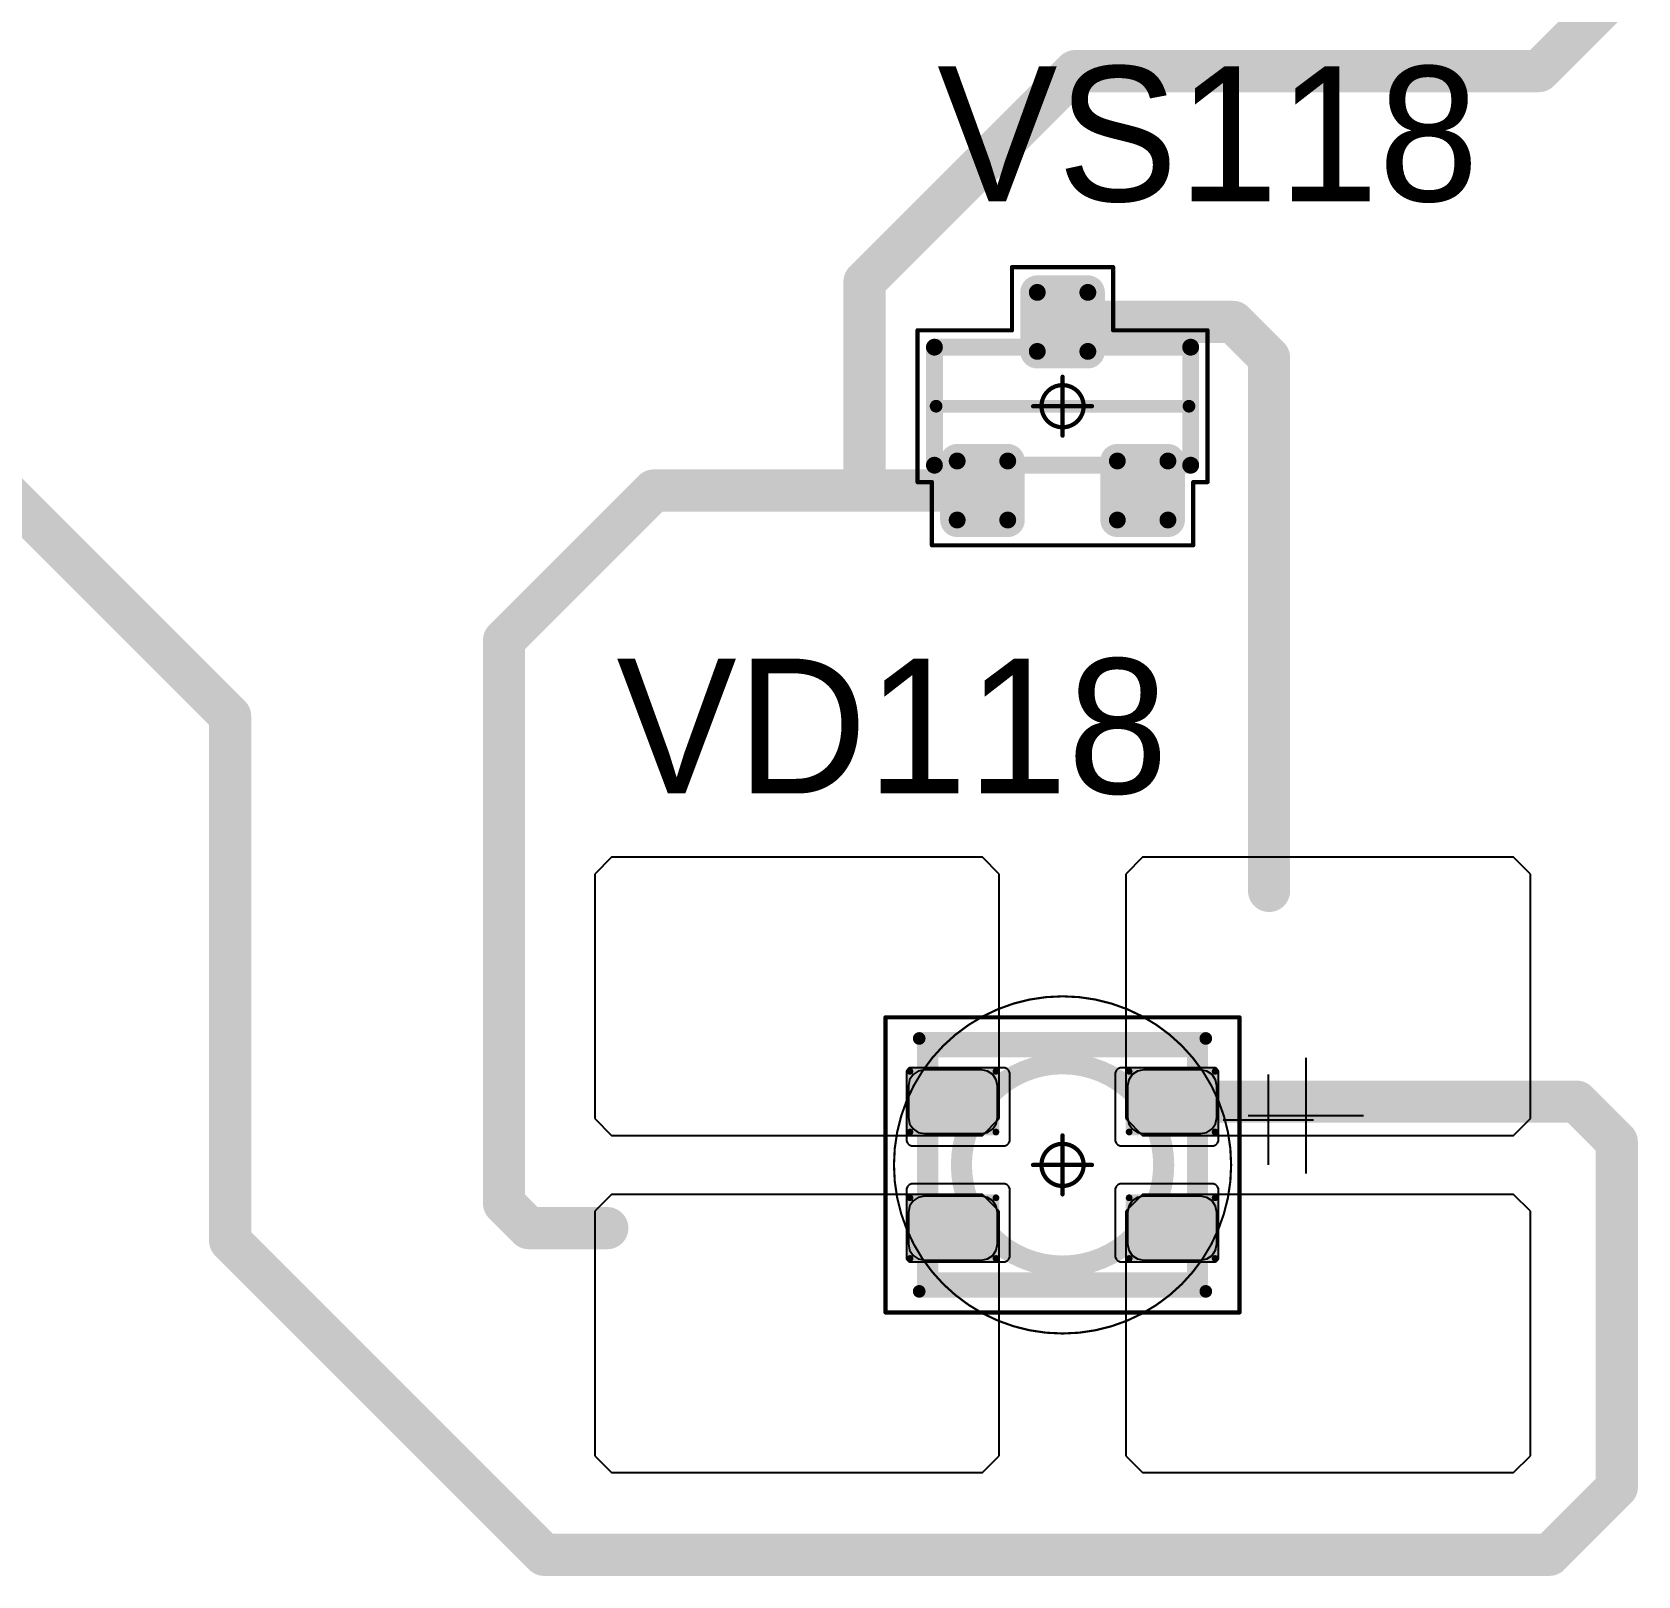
# Model space of a CAD drawing. Header units: millimetres. Extents: x 0 to 400, y 0 to 514.
# Drawn here: x 207.78 to 226.82, y 127.63 to 145.94 of the extents above; entities that cross this region are included whole.
import ezdxf

# ---------------------------------------------------------------- set-up
doc = ezdxf.new("R2010")
doc.units = ezdxf.units.MM
for name, color, linetype in [('Mechanical13', 56, 'Continuous'), ('Mechanical15', 56, 'Continuous'), ('Mechanical2', 216, 'Continuous'), ('TopLayer', 1, 'Continuous'), ('TopOverlay', 2, 'Continuous'), ('TopPaste', 8, 'Continuous'), ('TopSolder', 216, 'Continuous')]:
    doc.layers.add(name, color=color, linetype=linetype)

# ---------------------------------------------------------------- blocks, each defined once
blk = doc.blocks.new('SOT23_64')
at = {"layer": 'Mechanical13', "const_width": 0.2}
for points in [[(-0.7, 1.52), (0.7, 1.52)], [(-0.7, 1.52), (-0.7, -1.52)], [(0.7, 1.52), (0.7, -1.52)], [(-0.7, -1.52), (0.7, -1.52)]]:
    blk.add_lwpolyline(points, dxfattribs=at)
at = {"layer": 'Mechanical13', "const_width": 0.1}
for points in [[(-0.75, 1.52, 1), (-0.65, 1.52, 1)], [(-0.75, 1.52, 1), (-0.65, 1.52, 1)], [(0.65, 1.52, 1), (0.75, 1.52, 1)], [(0.65, 1.52, 1), (0.75, 1.52, 1)], [(-0.75, -1.52, 1), (-0.65, -1.52, 1)], [(-0.75, -1.52, 1), (-0.65, -1.52, 1)], [(0.65, -1.52, 1), (0.75, -1.52, 1)], [(0.65, -1.52, 1), (0.75, -1.52, 1)]]:
    blk.add_lwpolyline(points, format="xyb", close=True, dxfattribs=at)
at = {"layer": 'Mechanical15', "const_width": 0.05}
for points in [[(-0.9, 1.72), (-0.9, 1.55)], [(-0.9, 1.72), (0.9, 1.72)], [(0.9, 1.72), (0.9, 0.6)], [(-1.65, 1.55), (-1.65, -1.55)], [(-1.65, 1.55), (-0.9, 1.55)], [(0.9, 0.6), (1.65, 0.6)], [(1.65, 0.6), (1.65, -0.6)], [(0, 0.35), (0, -0.35)], [(-0.35, 0), (0.35, 0)], [(0.9, -0.6), (1.65, -0.6)], [(0.9, -0.6), (0.9, -1.72)], [(-1.65, -1.55), (-0.9, -1.55)], [(-0.9, -1.55), (-0.9, -1.72)], [(-0.9, -1.72), (0.9, -1.72)]]:
    blk.add_lwpolyline(points, dxfattribs=at)
at = {"layer": 'Mechanical15'}
for points, const_width in [([(-0.913, 1.72, 1), (-0.888, 1.72, 1)], 0.025), ([(-0.913, 1.72, 1), (-0.888, 1.72, 1)], 0.025), ([(0.888, 1.72, 1), (0.913, 1.72, 1)], 0.025), ([(0.888, 1.72, 1), (0.913, 1.72, 1)], 0.025), ([(-1.662, 1.55, 1), (-1.637, 1.55, 1)], 0.025), ([(-1.662, 1.55, 1), (-1.637, 1.55, 1)], 0.025), ([(-0.913, 1.55, 1), (-0.888, 1.55, 1)], 0.025), ([(-0.913, 1.55, 1), (-0.888, 1.55, 1)], 0.025), ([(0.888, 0.6, 1), (0.913, 0.6, 1)], 0.025), ([(0.888, 0.6, 1), (0.913, 0.6, 1)], 0.025), ([(1.637, 0.6, 1), (1.662, 0.6, 1)], 0.025), ([(1.637, 0.6, 1), (1.662, 0.6, 1)], 0.025), ([(0.25, 0, 1), (-0.25, 0, 1)], 0.05), ([(-0.012, 0.35, 1), (0.012, 0.35, 1)], 0.025), ([(-0.362, 0, 1), (-0.337, 0, 1)], 0.025), ([(-0.262, 0, 1), (-0.238, 0, 1)], 0.025), ([(0.238, 0, 1), (0.262, 0, 1)], 0.025), ([(0.337, 0, 1), (0.362, 0, 1)], 0.025), ([(-0.012, -0.35, 1), (0.012, -0.35, 1)], 0.025), ([(0.888, -0.6, 1), (0.913, -0.6, 1)], 0.025), ([(0.888, -0.6, 1), (0.913, -0.6, 1)], 0.025), ([(1.637, -0.6, 1), (1.662, -0.6, 1)], 0.025), ([(1.637, -0.6, 1), (1.662, -0.6, 1)], 0.025), ([(-1.662, -1.55, 1), (-1.637, -1.55, 1)], 0.025), ([(-1.662, -1.55, 1), (-1.637, -1.55, 1)], 0.025), ([(-0.913, -1.55, 1), (-0.888, -1.55, 1)], 0.025), ([(-0.913, -1.55, 1), (-0.888, -1.55, 1)], 0.025), ([(-0.913, -1.72, 1), (-0.888, -1.72, 1)], 0.025), ([(-0.913, -1.72, 1), (-0.888, -1.72, 1)], 0.025), ([(0.888, -1.72, 1), (0.913, -1.72, 1)], 0.025), ([(0.888, -1.72, 1), (0.913, -1.72, 1)], 0.025)]:
    blk.add_lwpolyline(points, format="xyb", close=True, dxfattribs=dict(at, const_width=const_width))
at = {"layer": 'TopLayer', "const_width": 0.1}
for points in [[(-1.4, 1.25, 1), (-1.3, 1.25, 1)], [(-0.7, 1.25, 1), (-0.6, 1.25, 1)], [(-1.4, 0.65, 1), (-1.3, 0.65, 1)], [(-0.7, 0.65, 1), (-0.6, 0.65, 1)], [(0.6, 0.3, 1), (0.7, 0.3, 1)], [(1.3, 0.3, 1), (1.4, 0.3, 1)], [(0.6, -0.3, 1), (0.7, -0.3, 1)], [(1.3, -0.3, 1), (1.4, -0.3, 1)], [(-1.4, -0.65, 1), (-1.3, -0.65, 1)], [(-0.7, -0.65, 1), (-0.6, -0.65, 1)], [(-1.4, -1.25, 1), (-1.3, -1.25, 1)], [(-0.7, -1.25, 1), (-0.6, -1.25, 1)]]:
    blk.add_lwpolyline(points, format="xyb", close=True, dxfattribs=at)
at = {"layer": 'TopLayer'}
for points in [[(-1.35, 1.35), (-1.35, 0.55), (-0.65, 1.35), (-0.65, 0.55)], [(-1.45, 1.25), (-1.45, 0.65), (-0.55, 1.25), (-0.55, 0.65)], [(0.65, 0.4), (0.65, -0.4), (1.35, 0.4), (1.35, -0.4)], [(0.55, 0.3), (0.55, -0.3), (1.45, 0.3), (1.45, -0.3)], [(-1.35, -0.55), (-1.35, -1.35), (-0.65, -0.55), (-0.65, -1.35)], [(-1.45, -0.65), (-1.45, -1.25), (-0.55, -0.65), (-0.55, -1.25)]]:
    blk.add_solid(points, dxfattribs=at)
at = {"layer": 'TopOverlay', "const_width": 0.15}
blk.add_lwpolyline([(0, 1.5), (0, -1.5)], dxfattribs=at)
at = {"layer": 'TopOverlay', "const_width": 0.075}
for points in [[(-0.038, 1.5, 1), (0.038, 1.5, 1)], [(-0.038, -1.5, 1), (0.038, -1.5, 1)]]:
    blk.add_lwpolyline(points, format="xyb", close=True, dxfattribs=at)
at = {"layer": 'TopPaste', "const_width": 0.075}
for points in [[(-1.387, 1.25, 1), (-1.313, 1.25, 1)], [(-0.687, 1.25, 1), (-0.613, 1.25, 1)], [(-1.387, 0.65, 1), (-1.313, 0.65, 1)], [(-0.687, 0.65, 1), (-0.613, 0.65, 1)], [(0.613, 0.3, 1), (0.687, 0.3, 1)], [(1.313, 0.3, 1), (1.387, 0.3, 1)], [(0.613, -0.3, 1), (0.687, -0.3, 1)], [(1.313, -0.3, 1), (1.387, -0.3, 1)], [(-1.387, -0.65, 1), (-1.313, -0.65, 1)], [(-0.687, -0.65, 1), (-0.613, -0.65, 1)], [(-1.387, -1.25, 1), (-1.313, -1.25, 1)], [(-0.687, -1.25, 1), (-0.613, -1.25, 1)]]:
    blk.add_lwpolyline(points, format="xyb", close=True, dxfattribs=at)
at = {"layer": 'TopPaste'}
for points in [[(-1.425, 1.25), (-1.425, 0.65), (-0.575, 1.25), (-0.575, 0.65)], [(-1.35, 1.325), (-1.35, 0.575), (-0.65, 1.325), (-0.65, 0.575)], [(0.575, 0.3), (0.575, -0.3), (1.425, 0.3), (1.425, -0.3)], [(0.65, 0.375), (0.65, -0.375), (1.35, 0.375), (1.35, -0.375)], [(-1.425, -0.65), (-1.425, -1.25), (-0.575, -0.65), (-0.575, -1.25)], [(-1.35, -0.575), (-1.35, -1.325), (-0.65, -0.575), (-0.65, -1.325)]]:
    blk.add_solid(points, dxfattribs=at)
at = {"layer": 'TopSolder', "const_width": 0.202}
for points in [[(-1.451, 1.25, 1), (-1.249, 1.25, 1)], [(-0.751, 1.25, 1), (-0.549, 1.25, 1)], [(-1.451, 0.65, 1), (-1.249, 0.65, 1)], [(-0.751, 0.65, 1), (-0.549, 0.65, 1)], [(0.549, 0.3, 1), (0.751, 0.3, 1)], [(1.249, 0.3, 1), (1.451, 0.3, 1)], [(0.549, -0.3, 1), (0.751, -0.3, 1)], [(1.249, -0.3, 1), (1.451, -0.3, 1)], [(-1.451, -0.65, 1), (-1.249, -0.65, 1)], [(-0.751, -0.65, 1), (-0.549, -0.65, 1)], [(-1.451, -1.25, 1), (-1.249, -1.25, 1)], [(-0.751, -1.25, 1), (-0.549, -1.25, 1)]]:
    blk.add_lwpolyline(points, format="xyb", close=True, dxfattribs=at)
at = {"layer": 'TopSolder'}
for points in [[(-1.35, 1.452), (-1.35, 0.448), (-0.65, 1.452), (-0.65, 0.448)], [(-1.552, 1.25), (-1.552, 0.65), (-0.448, 1.25), (-0.448, 0.65)], [(0.65, 0.502), (0.65, -0.502), (1.35, 0.502), (1.35, -0.502)], [(0.448, 0.3), (0.448, -0.3), (1.552, 0.3), (1.552, -0.3)], [(-1.35, -0.448), (-1.35, -1.452), (-0.65, -0.448), (-0.65, -1.452)], [(-1.552, -0.65), (-1.552, -1.25), (-0.448, -0.65), (-0.448, -1.25)]]:
    blk.add_solid(points, dxfattribs=at)
blk = doc.blocks.new('E65F_237')
at = {"layer": 'Mechanical13'}
for p, q in [((2.441, 1.071), (2.441, 0)), ((1.905, 0.536), (2.976, 0.536))]:
    blk.add_line(p, q, dxfattribs=at)
at = {"layer": 'Mechanical13', "const_width": 0.25}
for points in [[(-1.6, -1.4), (-1.6, 1.4)], [(-1.6, 1.4), (1.6, 1.4)], [(1.6, -1.4), (1.6, 1.4)], [(-1.6, -1.4), (1.6, -1.4)]]:
    blk.add_lwpolyline(points, dxfattribs=at)
at = {"layer": 'Mechanical13'}
for points, const_width in [([(-1.663, 1.4, 1), (-1.538, 1.4, 1)], 0.125), ([(-1.663, 1.4, 1), (-1.538, 1.4, 1)], 0.125), ([(1.537, 1.4, 1), (1.662, 1.4, 1)], 0.125), ([(1.537, 1.4, 1), (1.662, 1.4, 1)], 0.125), ([(1.2, 0, 1), (-1.2, 0, 1)], 0.25), ([(-1.263, 0, 1), (-1.138, 0, 1)], 0.125), ([(1.137, 0, 1), (1.262, 0, 1)], 0.125), ([(-1.663, -1.4, 1), (-1.538, -1.4, 1)], 0.125), ([(-1.663, -1.4, 1), (-1.538, -1.4, 1)], 0.125), ([(1.537, -1.4, 1), (1.662, -1.4, 1)], 0.125), ([(1.537, -1.4, 1), (1.662, -1.4, 1)], 0.125)]:
    blk.add_lwpolyline(points, format="xyb", close=True, dxfattribs=dict(at, const_width=const_width))
at = {"layer": 'Mechanical15', "const_width": 0.05}
for points in [[(-2.1, 1.75), (2.1, 1.75)], [(-2.1, -1.75), (-2.1, 1.75)], [(2.1, -1.75), (2.1, 1.75)], [(0, -0.35), (0, 0.35)], [(0, -0.35), (0, 0.35)], [(-0.35, 0), (0.35, 0)], [(-0.35, 0), (0.35, 0)], [(-2.1, -1.75), (2.1, -1.75)]]:
    blk.add_lwpolyline(points, dxfattribs=at)
at = {"layer": 'Mechanical15'}
for points, const_width in [([(-2.113, 1.75, 1), (-2.088, 1.75, 1)], 0.025), ([(-2.113, 1.75, 1), (-2.088, 1.75, 1)], 0.025), ([(2.087, 1.75, 1), (2.112, 1.75, 1)], 0.025), ([(2.087, 1.75, 1), (2.112, 1.75, 1)], 0.025), ([(0.25, 0, 1), (-0.25, 0, 1)], 0.05), ([(0.25, 0, 1), (-0.25, 0, 1)], 0.05), ([(-0.013, 0.35, 1), (0.012, 0.35, 1)], 0.025), ([(-0.013, 0.35, 1), (0.012, 0.35, 1)], 0.025), ([(-0.363, 0, 1), (-0.338, 0, 1)], 0.025), ([(-0.363, 0, 1), (-0.338, 0, 1)], 0.025), ([(-0.263, 0, 1), (-0.238, 0, 1)], 0.025), ([(-0.263, 0, 1), (-0.238, 0, 1)], 0.025), ([(0.237, 0, 1), (0.262, 0, 1)], 0.025), ([(0.237, 0, 1), (0.262, 0, 1)], 0.025), ([(0.337, 0, 1), (0.362, 0, 1)], 0.025), ([(0.337, 0, 1), (0.362, 0, 1)], 0.025), ([(-0.013, -0.35, 1), (0.012, -0.35, 1)], 0.025), ([(-0.013, -0.35, 1), (0.012, -0.35, 1)], 0.025), ([(-2.113, -1.75, 1), (-2.088, -1.75, 1)], 0.025), ([(-2.113, -1.75, 1), (-2.088, -1.75, 1)], 0.025), ([(2.087, -1.75, 1), (2.112, -1.75, 1)], 0.025), ([(2.087, -1.75, 1), (2.112, -1.75, 1)], 0.025)]:
    blk.add_lwpolyline(points, format="xyb", close=True, dxfattribs=dict(at, const_width=const_width))
at = {"layer": 'TopLayer'}
for p, q in [((-5.35, 3.65), (-5.55, 3.45)), ((-0.95, 3.65), (-5.35, 3.65)), ((-5.35, 3.65), (-5.35, 3.65)), ((-0.75, 3.45), (-0.95, 3.65)), ((0.95, 3.65), (0.75, 3.45)), ((5.35, 3.65), (0.95, 3.65)), ((0.95, 3.65), (0.95, 3.65)), ((5.55, 3.45), (5.35, 3.65)), ((-5.55, 3.45), (-5.55, 3.45)), ((-5.55, 3.45), (-5.55, 0.55)), ((-0.75, 0.55), (-0.75, 3.45)), ((0.75, 3.45), (0.75, 3.45)), ((0.75, 3.45), (0.75, 0.55)), ((5.55, 0.55), (5.55, 3.45)), ((-5.55, 0.55), (-5.35, 0.35)), ((-0.95, 0.35), (-0.75, 0.55)), ((0.75, 0.55), (0.95, 0.35)), ((5.35, 0.35), (5.55, 0.55)), ((-5.35, 0.35), (-0.95, 0.35)), ((0.95, 0.35), (5.35, 0.35)), ((-5.35, -0.35), (-5.55, -0.55)), ((-0.95, -0.35), (-5.35, -0.35)), ((-5.35, -0.35), (-5.35, -0.35)), ((-0.75, -0.55), (-0.95, -0.35)), ((0.95, -0.35), (0.75, -0.55)), ((5.35, -0.35), (0.95, -0.35)), ((0.95, -0.35), (0.95, -0.35)), ((5.55, -0.55), (5.35, -0.35)), ((-5.55, -0.55), (-5.55, -0.55)), ((-5.55, -0.55), (-5.55, -3.45)), ((-0.75, -3.45), (-0.75, -0.55)), ((0.75, -0.55), (0.75, -0.55)), ((0.75, -0.55), (0.75, -3.45)), ((5.55, -3.45), (5.55, -0.55)), ((-5.55, -3.45), (-5.35, -3.65)), ((-0.95, -3.65), (-0.75, -3.45)), ((0.75, -3.45), (0.95, -3.65)), ((5.35, -3.65), (5.55, -3.45)), ((-5.35, -3.65), (-0.95, -3.65)), ((0.95, -3.65), (5.35, -3.65))]:
    blk.add_line(p, q, dxfattribs=at)
at = {"layer": 'TopLayer', "const_width": 0.04}
for points in [[(-1.83, 1.11, 1), (-1.79, 1.11, 1)], [(-0.81, 1.11, 1), (-0.77, 1.11, 1)], [(0.77, 1.11, 1), (0.81, 1.11, 1)], [(1.79, 1.11, 1), (1.83, 1.11, 1)], [(-1.83, 0.39, 1), (-1.79, 0.39, 1)], [(-0.81, 0.39, 1), (-0.77, 0.39, 1)], [(0.77, 0.39, 1), (0.81, 0.39, 1)], [(1.79, 0.39, 1), (1.83, 0.39, 1)], [(-1.83, -0.39, 1), (-1.79, -0.39, 1)], [(-0.81, -0.39, 1), (-0.77, -0.39, 1)], [(0.77, -0.39, 1), (0.81, -0.39, 1)], [(1.79, -0.39, 1), (1.83, -0.39, 1)], [(-1.83, -1.11, 1), (-1.79, -1.11, 1)], [(-0.81, -1.11, 1), (-0.77, -1.11, 1)], [(0.77, -1.11, 1), (0.81, -1.11, 1)], [(1.79, -1.11, 1), (1.83, -1.11, 1)]]:
    blk.add_lwpolyline(points, format="xyb", close=True, dxfattribs=at)
at = {"layer": 'TopLayer'}
for points in [[(-1.81, 1.15), (-1.81, 0.35), (-0.79, 1.15), (-0.79, 0.35)], [(0.79, 1.15), (0.79, 0.35), (1.81, 1.15), (1.81, 0.35)], [(-1.85, 1.11), (-1.85, 0.39), (-0.75, 1.11), (-0.75, 0.39)], [(0.75, 1.11), (0.75, 0.39), (1.85, 1.11), (1.85, 0.39)], [(-1.81, -0.35), (-1.81, -1.15), (-0.79, -0.35), (-0.79, -1.15)], [(0.79, -0.35), (0.79, -1.15), (1.81, -0.35), (1.81, -1.15)], [(-1.85, -0.39), (-1.85, -1.11), (-0.75, -0.39), (-0.75, -1.11)], [(0.75, -0.39), (0.75, -1.11), (1.85, -0.39), (1.85, -1.11)]]:
    blk.add_solid(points, dxfattribs=at)
at = {"layer": 'TopOverlay'}
for p, q in [((2.886, 1.271), (2.886, -0.1)), ((2.2, 0.586), (3.571, 0.586))]:
    blk.add_line(p, q, dxfattribs=at)
at = {"layer": 'TopOverlay', "const_width": 0.15}
for points in [[(-1.7, 1.5), (1.7, 1.5)], [(-1.7, -1.5), (1.7, -1.5)]]:
    blk.add_lwpolyline(points, dxfattribs=at)
at = {"layer": 'TopOverlay', "const_width": 0.075}
for points in [[(-1.738, 1.5, 1), (-1.663, 1.5, 1)], [(1.662, 1.5, 1), (1.737, 1.5, 1)], [(-1.738, -1.5, 1), (-1.663, -1.5, 1)], [(1.662, -1.5, 1), (1.737, -1.5, 1)]]:
    blk.add_lwpolyline(points, format="xyb", close=True, dxfattribs=at)
at = {"layer": 'TopPaste'}
for p, q in [((-1.814, 1.011), (-1.829, 0.938)), ((-1.773, 1.073), (-1.814, 1.011)), ((-1.711, 1.114), (-1.773, 1.073)), ((-1.638, 1.129), (-1.711, 1.114)), ((-0.963, 1.129), (-1.638, 1.129)), ((-0.889, 1.114), (-0.963, 1.129)), ((-0.827, 1.073), (-0.889, 1.114)), ((-0.786, 1.011), (-0.827, 1.073)), ((-0.771, 0.938), (-0.786, 1.011)), ((0.786, 1.011), (0.771, 0.938)), ((0.827, 1.073), (0.786, 1.011)), ((0.889, 1.114), (0.827, 1.073)), ((0.962, 1.129), (0.889, 1.114)), ((1.637, 1.129), (0.962, 1.129)), ((1.711, 1.114), (1.637, 1.129)), ((1.773, 1.073), (1.711, 1.114)), ((1.814, 1.011), (1.773, 1.073)), ((1.829, 0.938), (1.814, 1.011)), ((-1.829, 0.938), (-1.829, 0.563)), ((-0.771, 0.563), (-0.771, 0.938)), ((0.771, 0.938), (0.771, 0.563)), ((1.829, 0.563), (1.829, 0.938)), ((-1.829, 0.563), (-1.814, 0.489)), ((-1.814, 0.489), (-1.773, 0.427)), ((-1.773, 0.427), (-1.711, 0.386)), ((-1.711, 0.386), (-1.638, 0.371)), ((-0.963, 0.371), (-0.889, 0.386)), ((-0.889, 0.386), (-0.827, 0.427)), ((-0.827, 0.427), (-0.786, 0.489)), ((-0.786, 0.489), (-0.771, 0.563)), ((0.771, 0.563), (0.786, 0.489)), ((0.786, 0.489), (0.827, 0.427)), ((0.827, 0.427), (0.889, 0.386)), ((0.889, 0.386), (0.962, 0.371)), ((1.637, 0.371), (1.711, 0.386)), ((1.711, 0.386), (1.773, 0.427)), ((1.773, 0.427), (1.814, 0.489)), ((1.814, 0.489), (1.829, 0.563)), ((-1.638, 0.371), (-0.963, 0.371)), ((0.962, 0.371), (1.637, 0.371)), ((-1.638, -0.371), (-1.711, -0.386)), ((-0.963, -0.371), (-1.638, -0.371)), ((-0.889, -0.386), (-0.963, -0.371)), ((0.962, -0.371), (0.889, -0.386)), ((1.637, -0.371), (0.962, -0.371)), ((1.711, -0.386), (1.637, -0.371)), ((-1.814, -0.489), (-1.829, -0.563)), ((-1.829, -0.563), (-1.829, -0.938)), ((-1.773, -0.427), (-1.814, -0.489)), ((-1.711, -0.386), (-1.773, -0.427)), ((-0.827, -0.427), (-0.889, -0.386)), ((-0.786, -0.489), (-0.827, -0.427)), ((-0.771, -0.563), (-0.786, -0.489)), ((-0.771, -0.938), (-0.771, -0.563)), ((0.786, -0.489), (0.771, -0.563)), ((0.771, -0.563), (0.771, -0.938)), ((0.827, -0.427), (0.786, -0.489)), ((0.889, -0.386), (0.827, -0.427)), ((1.773, -0.427), (1.711, -0.386)), ((1.814, -0.489), (1.773, -0.427)), ((1.829, -0.563), (1.814, -0.489)), ((1.829, -0.938), (1.829, -0.563)), ((-1.829, -0.938), (-1.814, -1.011)), ((-0.786, -1.011), (-0.771, -0.938)), ((0.771, -0.938), (0.786, -1.011)), ((1.814, -1.011), (1.829, -0.938)), ((-1.814, -1.011), (-1.773, -1.073)), ((-1.773, -1.073), (-1.711, -1.114)), ((-1.711, -1.114), (-1.638, -1.129)), ((-1.638, -1.129), (-0.963, -1.129)), ((-0.963, -1.129), (-0.889, -1.114)), ((-0.889, -1.114), (-0.827, -1.073)), ((-0.827, -1.073), (-0.786, -1.011)), ((0.786, -1.011), (0.827, -1.073)), ((0.827, -1.073), (0.889, -1.114)), ((0.889, -1.114), (0.962, -1.129)), ((0.962, -1.129), (1.637, -1.129)), ((1.637, -1.129), (1.711, -1.114)), ((1.711, -1.114), (1.773, -1.073)), ((1.773, -1.073), (1.814, -1.011))]:
    blk.add_line(p, q, dxfattribs=at)
at = {"layer": 'TopSolder'}
for p, q in [((-1.828, 1.143), (-1.842, 1.129)), ((-1.81, 1.151), (-1.828, 1.143)), ((-1.8, 1.151), (-1.81, 1.151)), ((-0.7, 1.151), (-1.8, 1.151)), ((-0.685, 1.151), (-0.7, 1.151)), ((-0.7, 1.151), (-0.7, 1.151)), ((-0.658, 1.139), (-0.685, 1.151)), ((0.685, 1.151), (0.657, 1.139)), ((0.7, 1.151), (0.685, 1.151)), ((1.8, 1.151), (0.7, 1.151)), ((1.81, 1.151), (1.8, 1.151)), ((1.8, 1.151), (1.8, 1.151)), ((1.828, 1.143), (1.81, 1.151)), ((1.842, 1.129), (1.828, 1.143)), ((-1.842, 1.129), (-1.85, 1.111)), ((-1.85, 1.111), (-1.85, 1.101)), ((-1.85, 1.101), (-1.85, 1.101)), ((-1.85, 1.101), (-1.85, 0.301)), ((-0.636, 1.118), (-0.658, 1.139)), ((-0.625, 1.09), (-0.636, 1.118)), ((-0.625, 1.076), (-0.625, 1.09)), ((-0.625, 0.301), (-0.625, 1.076)), ((0.636, 1.118), (0.625, 1.09)), ((0.625, 1.09), (0.625, 1.076)), ((0.625, 1.076), (0.625, 1.076)), ((0.625, 1.076), (0.625, 0.301)), ((0.657, 1.139), (0.636, 1.118)), ((1.85, 1.111), (1.842, 1.129)), ((1.85, 1.101), (1.85, 1.111)), ((1.85, 0.301), (1.85, 1.101)), ((-1.85, 0.301), (-1.85, 0.286)), ((-1.85, 0.286), (-1.839, 0.258)), ((-1.839, 0.258), (-1.818, 0.237)), ((-1.818, 0.237), (-1.79, 0.226)), ((-1.79, 0.226), (-1.775, 0.226)), ((-1.775, 0.226), (-1.775, 0.226)), ((-1.775, 0.226), (-0.7, 0.226)), ((-0.7, 0.226), (-0.685, 0.226)), ((-0.685, 0.226), (-0.658, 0.237)), ((-0.658, 0.237), (-0.636, 0.258)), ((-0.636, 0.258), (-0.625, 0.286)), ((-0.625, 0.286), (-0.625, 0.301)), ((-0.625, 0.301), (-0.625, 0.301)), ((0.625, 0.301), (0.625, 0.286)), ((0.625, 0.286), (0.636, 0.258)), ((0.636, 0.258), (0.657, 0.237)), ((0.657, 0.237), (0.685, 0.226)), ((0.685, 0.226), (0.7, 0.226)), ((0.7, 0.226), (0.7, 0.226)), ((0.7, 0.226), (1.775, 0.226)), ((1.775, 0.226), (1.79, 0.226)), ((1.79, 0.226), (1.817, 0.237)), ((1.817, 0.237), (1.839, 0.258)), ((1.839, 0.258), (1.85, 0.286)), ((1.85, 0.286), (1.85, 0.301)), ((1.85, 0.301), (1.85, 0.301)), ((-1.839, -0.257), (-1.85, -0.285)), ((-1.85, -0.285), (-1.85, -0.299)), ((-1.85, -0.299), (-1.85, -0.299)), ((-1.85, -0.299), (-1.85, -1.099)), ((-1.818, -0.236), (-1.839, -0.257)), ((-1.79, -0.224), (-1.818, -0.236)), ((-1.775, -0.224), (-1.79, -0.224)), ((-0.7, -0.224), (-1.775, -0.224)), ((-0.685, -0.224), (-0.7, -0.224)), ((-0.7, -0.224), (-0.7, -0.224)), ((-0.658, -0.236), (-0.685, -0.224)), ((-0.636, -0.257), (-0.658, -0.236)), ((-0.625, -0.285), (-0.636, -0.257)), ((-0.625, -0.299), (-0.625, -0.285)), ((-0.625, -1.074), (-0.625, -0.299)), ((0.636, -0.257), (0.625, -0.285)), ((0.625, -0.285), (0.625, -0.299)), ((0.625, -0.299), (0.625, -0.299)), ((0.625, -0.299), (0.625, -1.074)), ((0.657, -0.236), (0.636, -0.257)), ((0.685, -0.224), (0.657, -0.236)), ((0.7, -0.224), (0.685, -0.224)), ((1.775, -0.224), (0.7, -0.224)), ((1.79, -0.224), (1.775, -0.224)), ((1.775, -0.224), (1.775, -0.224)), ((1.817, -0.236), (1.79, -0.224)), ((1.839, -0.257), (1.817, -0.236)), ((1.85, -0.285), (1.839, -0.257)), ((1.85, -0.299), (1.85, -0.285)), ((1.85, -1.099), (1.85, -0.299)), ((-1.85, -1.099), (-1.85, -1.109)), ((-1.85, -1.109), (-1.842, -1.128)), ((-1.842, -1.128), (-1.828, -1.142)), ((-1.828, -1.142), (-1.81, -1.149)), ((-0.685, -1.149), (-0.658, -1.138)), ((-0.658, -1.138), (-0.636, -1.117)), ((-0.636, -1.117), (-0.625, -1.089)), ((-0.625, -1.089), (-0.625, -1.074)), ((-0.625, -1.074), (-0.625, -1.074)), ((0.625, -1.074), (0.625, -1.089)), ((0.625, -1.089), (0.636, -1.117)), ((0.636, -1.117), (0.657, -1.138)), ((0.657, -1.138), (0.685, -1.149)), ((1.81, -1.149), (1.828, -1.142)), ((1.828, -1.142), (1.842, -1.128)), ((1.842, -1.128), (1.85, -1.109)), ((1.85, -1.109), (1.85, -1.099)), ((1.85, -1.099), (1.85, -1.099)), ((-1.81, -1.149), (-1.8, -1.149)), ((-1.8, -1.149), (-0.7, -1.149)), ((-1.8, -1.149), (-1.8, -1.149)), ((-0.7, -1.149), (-0.685, -1.149)), ((0.685, -1.149), (0.7, -1.149)), ((0.7, -1.149), (1.8, -1.149)), ((0.7, -1.149), (0.7, -1.149)), ((1.8, -1.149), (1.81, -1.149))]:
    blk.add_line(p, q, dxfattribs=at)

msp = doc.modelspace()

# ---------------------------------------------------------------- linework, layer by layer
at = {"layer": 'Mechanical2'}
for points, const_width in [([(222, 132.5, 1), (218, 132.5, 1)], 0.0254), ([(220, 134.5, 1), (220, 134.5, 1)], 0.0005), ([(217.994, 132.5, 1), (218.006, 132.5, 1)], 0.0127), ([(218, 132.5, 1), (218, 132.5, 1)], 0.0005), ([(221.994, 132.5, 1), (222.006, 132.5, 1)], 0.0127), ([(222, 132.5, 1), (222, 132.5, 1)], 0.0005), ([(220, 130.5, 1), (220, 130.5, 1)], 0.0005)]:
    msp.add_lwpolyline(points, format="xyb", close=True, dxfattribs=dict(at, const_width=const_width))
at = {"layer": 'Mechanical2', "const_width": 0.001}
for points in [[(220, 130.5), (220, 134.5)], [(218, 132.5), (222, 132.5)]]:
    msp.add_lwpolyline(points, dxfattribs=at)
at = {"layer": 'TopLayer', "const_width": 0.5}
for points in [[(225.65, 145.475), (226.575, 146.4)], [(217.65, 142.975), (220.15, 145.475)], [(220.15, 145.475), (225.65, 145.475)], [(204, 143.95), (210.125, 137.825)], [(217.65, 140.5), (217.65, 142.975)], [(220, 142.5), (222.025, 142.5)], [(222.025, 142.5), (222.45, 142.075)], [(222.45, 135.75), (222.45, 142.075)], [(213.375, 138.725), (215.15, 140.5)], [(215.15, 140.5), (219.05, 140.5)], [(213.375, 132.043), (213.375, 138.725)], [(210.125, 131.6), (210.125, 137.825)], [(221.3, 133.25), (226.1, 133.25)], [(226.1, 133.25), (226.575, 132.775)], [(226.575, 128.675), (226.575, 132.775)], [(213.375, 132.043), (213.668, 131.75)], [(210.125, 131.6), (213.85, 127.875)], [(213.668, 131.75), (214.6, 131.75)], [(225.775, 127.875), (226.575, 128.675)], [(213.85, 127.875), (225.775, 127.875)]]:
    msp.add_lwpolyline(points, dxfattribs=at)
at = {"layer": 'TopLayer', "const_width": 0.25}
for points in [[(220.025, 145.475, 1), (220.275, 145.475, 1)], [(220.025, 145.475, 1), (220.275, 145.475, 1)], [(225.525, 145.475, 1), (225.775, 145.475, 1)], [(225.525, 145.475, 1), (225.775, 145.475, 1)], [(217.525, 142.975, 1), (217.775, 142.975, 1)], [(217.525, 142.975, 1), (217.775, 142.975, 1)], [(219.875, 142.5, 1), (220.125, 142.5, 1)], [(221.9, 142.5, 1), (222.15, 142.5, 1)], [(221.9, 142.5, 1), (222.15, 142.5, 1)], [(222.325, 142.075, 1), (222.575, 142.075, 1)], [(222.325, 142.075, 1), (222.575, 142.075, 1)], [(215.025, 140.5, 1), (215.275, 140.5, 1)], [(215.025, 140.5, 1), (215.275, 140.5, 1)], [(217.525, 140.5, 1), (217.775, 140.5, 1)], [(218.925, 140.5, 1), (219.175, 140.5, 1)], [(213.25, 138.725, 1), (213.5, 138.725, 1)], [(213.25, 138.725, 1), (213.5, 138.725, 1)], [(210, 137.825, 1), (210.25, 137.825, 1)], [(210, 137.825, 1), (210.25, 137.825, 1)], [(222.325, 135.75, 1), (222.575, 135.75, 1)], [(221.175, 133.25, 1), (221.425, 133.25, 1)], [(225.975, 133.25, 1), (226.225, 133.25, 1)], [(225.975, 133.25, 1), (226.225, 133.25, 1)], [(226.45, 132.775, 1), (226.7, 132.775, 1)], [(226.45, 132.775, 1), (226.7, 132.775, 1)], [(213.25, 132.043, 1), (213.5, 132.043, 1)], [(213.25, 132.043, 1), (213.5, 132.043, 1)], [(210, 131.6, 1), (210.25, 131.6, 1)], [(210, 131.6, 1), (210.25, 131.6, 1)], [(213.543, 131.75, 1), (213.793, 131.75, 1)], [(213.543, 131.75, 1), (213.793, 131.75, 1)], [(214.475, 131.75, 1), (214.725, 131.75, 1)], [(226.45, 128.675, 1), (226.7, 128.675, 1)], [(226.45, 128.675, 1), (226.7, 128.675, 1)], [(213.725, 127.875, 1), (213.975, 127.875, 1)], [(213.725, 127.875, 1), (213.975, 127.875, 1)], [(225.65, 127.875, 1), (225.9, 127.875, 1)], [(225.65, 127.875, 1), (225.9, 127.875, 1)]]:
    msp.add_lwpolyline(points, format="xyb", close=True, dxfattribs=at)

# ---------------------------------------------------------------- block references
for name, p, rotation in [('SOT23_64', (220, 141.5), 90), ('E65F_237', (220, 132.5), 360)]:
    msp.add_blockref(name, p, dxfattribs=dict(rotation=rotation))

# ---------------------------------------------------------------- texts
at = {"layer": 'TopOverlay'}
for s, p in [('VS118', (218.513, 143.932)), ('VD118', (214.708, 136.906))]:
    msp.add_text(s, height=1.6, dxfattribs=at).set_placement(p)

doc.saveas('drawing.dxf')
